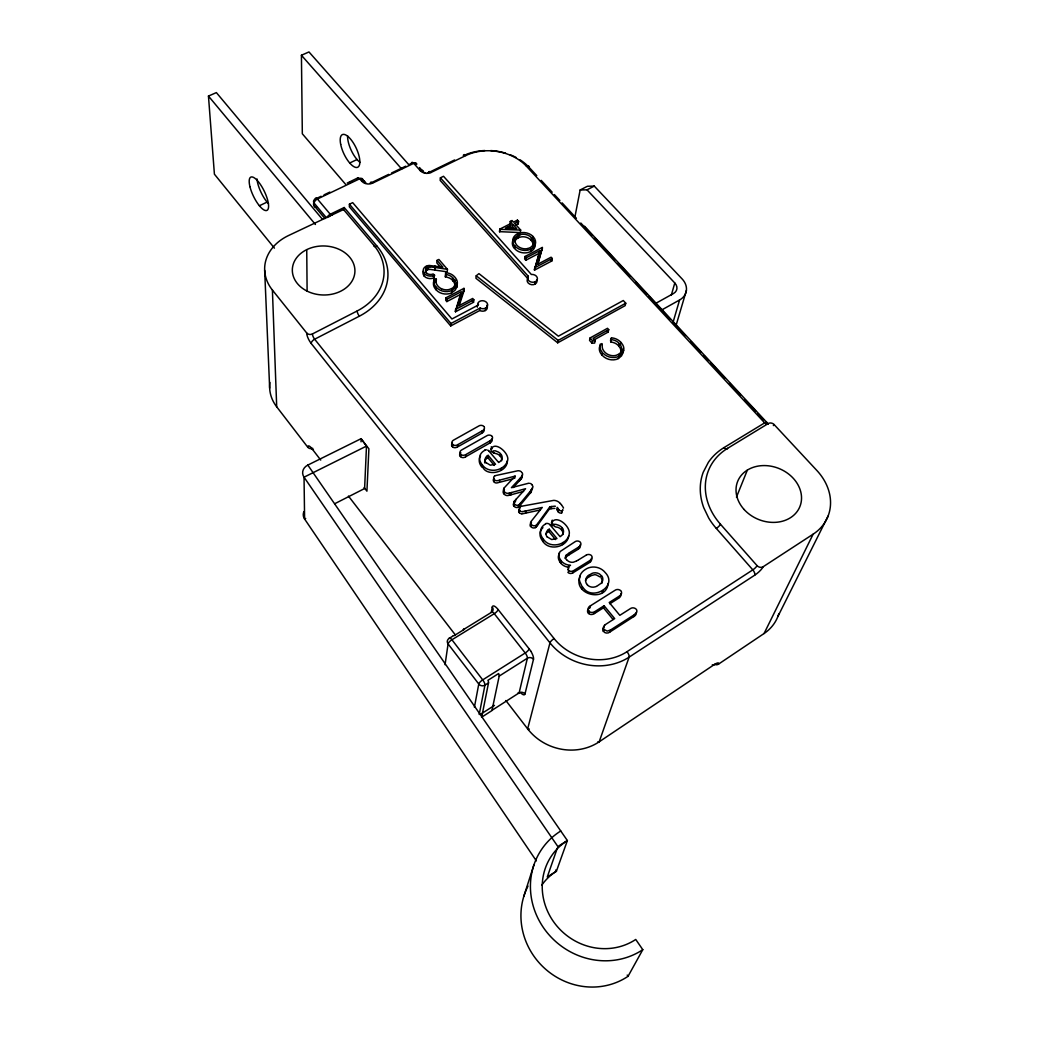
<?xml version="1.0" encoding="UTF-8"?>
<svg xmlns="http://www.w3.org/2000/svg" width="1039" height="1039" viewBox="0 0 1039 1039"><rect width="100%" height="100%" fill="white"/><g stroke="black" fill="none" stroke-linecap="round" stroke-linejoin="round"><path stroke-width="1.5" d="M313.401 449.38A3.766 1.701 -37.3 0 1 311.817 448.497A7.494 2.169 61.2 0 0 307.765 447.212L276.699 406.807L272.4 290.05A50.521 39.534 1.3 0 1 288.193 235.697L343.182 209.696M450.705 325.934L450.965 323.493L480.109 308.051A5.052 4 7.8 0 0 487.499 306.076A5.052 4 7.8 0 0 482.836 300.713A5.052 4 7.8 0 0 477.745 305.323L451.926 318.986L352.689 202.644L349.416 204.228L349.351 206.8L450.705 325.934L479.784 310.492A5.039 4 7.8 0 0 485.862 310.193A5.039 4 7.8 0 0 486.694 305.388M608.179 583.424C606.14 603.542 571.749 594.152 580.256 576.009M361.053 441.809L361.169 438.653L307.83 465.082A10.442 8.844 -0.7 0 0 304.037 477.187L304.609 519.019L536.371 860.902M568.762 535.812C567.463 547.046 548.995 551.631 542.67 541.085A14.351 12.364 13.8 0 1 542.059 540.228L541.644 539.566A13.364 11.52 13.7 0 1 540.735 537.773A12.689 10.935 13.7 0 1 540.137 535.617L540.111 535.436A11.533 9.935 13.6 0 1 540.02 534.345L540.02 533.812A11.39 9.819 13.6 0 1 542.929 527.643M453.03 280.868L452.277 280.049A9.338 7.364 6.2 0 0 451.471 279.322L450.705 278.751A9.442 7.442 6.2 0 0 448.913 277.816L447.225 277.257A10.013 7.896 6.2 0 0 446.328 277.062L445.38 276.919L446.134 272.763A11 8.663 6.2 0 1 448.03 273.075L448.432 273.179A10.741 8.455 6.2 0 1 449.926 273.66L450.303 273.815A11.117 8.754 6.2 0 1 451.848 274.595L452.121 274.764A11.897 9.364 6.2 0 1 453.744 275.984L454.16 276.387A11.624 9.156 6.2 0 1 454.562 276.79L455.199 277.517A11.195 8.819 6.3 0 1 455.446 277.829L456.42 279.322A10.026 7.896 6.3 0 1 456.679 279.868L456.9 280.4A10.663 8.39 6.3 0 1 457.082 280.946L457.108 281.062A10.182 8.013 6.3 0 1 457.316 282.153L457.342 282.634A9.948 7.831 6.3 0 1 457.316 283.478L457.264 283.894A9.65 7.598 6.3 0 1 457.121 284.569L457.043 284.634A10.169 8.013 6.3 0 0 456.835 283.543L456.822 283.478A10.637 8.39 6.3 0 0 456.653 282.946M445.38 276.919L445.627 272.725M361.169 438.653L366.494 446.095L364.611 488.525L334.675 503.746M424.393 276.14L424.289 273.283M425.795 268.802L426.484 266.088A6.883 5.39 5.6 0 1 429.367 265.465L442.913 267.166L437.055 260.386L438.887 259.451L447.458 269.348L447.199 271.828L430.211 269.413M427.016 270.062L427.652 267.374A5.221 4.091 5.7 0 1 429.964 266.932M440.393 177.825L528.163 276.14A4.974 3.896 9.5 0 0 531.163 282.037A4.974 3.896 9.5 0 0 537.423 278.738A4.974 3.896 9.5 0 0 531.332 274.465L443.523 176.292L440.393 177.825L440.159 180.396L527.76 278.608A4.974 3.896 9.5 0 0 531.682 284.699A4.974 3.896 9.5 0 0 536.669 279.699M434.757 268.465L434.99 265.958M434.925 269.984L435.159 267.491L430.432 266.919M434.029 281.062L434.263 278.582L436.341 279.179L436.055 281.79L436.341 279.179M424.237 276.231A7.325 5.74 5.6 0 0 433.99 277.803L434.562 275.166L433.172 273.958A5.312 4.169 5.7 0 1 426.302 272.88M437.055 260.386L436.822 262.893L440.718 267.4M436.159 289.855L435.692 286.582A12.182 9.598 6.3 0 1 435.211 285.933L434.549 284.816A10.702 8.429 6.2 0 1 434.146 283.881L434.068 283.673A11.117 8.754 6.2 0 1 433.757 280.218L433.821 279.959A9.845 7.754 6.2 0 1 434.107 278.959L434.237 278.647M445.952 297.777L445.692 300.245L446.848 301.583L461.004 294.167L455.55 311.752L473.55 302.258L473.849 299.803L472.693 298.466L458.563 305.908L463.952 288.374L445.952 297.777L447.095 299.115L446.848 301.583M452.809 280.608L452.497 277.517A9.364 7.364 6.2 0 0 451.731 276.842L451.069 276.348A9.455 7.442 6.2 0 0 449.173 275.335L447.484 274.777A10.039 7.909 6.2 0 0 446.575 274.582L445.627 274.439M451.601 292.725L451.874 290.258M456.757 287.335L457.069 285.115A9.935 7.831 6.3 0 1 457.043 285.946L456.991 286.309A9.637 7.598 6.3 0 1 456.848 287.037L455.199 290.102L452.03 292.517M455.316 311.466L461.277 291.699L447.095 299.115M455.55 311.752L455.589 309.012M463.952 288.374L463.926 291.141L459.225 305.492M463.926 291.141L464.212 288.673M452.575 446.627L452.51 443.913M476.226 275.79L475.914 278.27L557.696 342.818L625.153 305.635L625.764 303.206L623.296 300.518L558.372 336.181L478.94 273.634L476.226 275.79L558.177 340.415L557.696 342.818M452.342 446.848A3.727 3.13 7.1 0 0 457.121 447.082L458.017 444.536L482.654 430.614A3.779 3.143 8.3 0 0 484.148 426.743M460.641 456.498L460.615 453.822M479.784 310.492L480.109 308.051M485.291 310.557L485.616 308.115M490.421 442.679L465.693 456.744L466.108 454.407L490.772 440.38M510.266 221.411L511.733 223.034L499.811 229.125L499.46 231.645L520.279 232.58L520.669 230.061L514.63 223.398L518.591 221.372L517.448 220.112L513.5 222.138L512.032 220.515L510.266 221.411L509.902 223.943M499.694 231.905L499.811 229.125M445.056 664.713L448.082 643.907A4.377 3.948 8.4 0 1 449.121 638.414L452.666 636.219A4.39 1.338 58.8 0 1 453.744 635.881L464.394 629.322A4.377 1.364 58.7 0 0 463.303 629.686L491.343 612.426A4.312 3.844 11 0 0 492.278 607.075A8.676 2.87 58.6 0 1 493.33 605.945A8.857 2.935 58.6 0 1 494.486 606.231A8.559 2.844 58.6 0 1 495.473 606.854A8.793 2.909 58.6 0 1 498.123 609.555L529.163 648.868A9 3 58 0 1 530.708 651.05M457.718 446.835L481.888 433.185L482.239 430.873M514.396 228.905L512.5 226.814L512.876 224.294L505.409 228.112L516.669 228.489L512.876 224.294M517.448 220.112L517.058 222.632L518.201 223.892L515.578 225.242M518.201 223.892L518.591 221.372M533.124 239.619A11.325 8.741 9 0 1 531.098 251.373L530.448 251.607A10.702 8.26 9 0 1 529.487 252.022L529.241 252.113A11.468 8.857 9 0 1 527.461 252.633L527.37 252.646A11.598 8.961 9 0 1 523.773 252.88L523.682 252.88A11.013 8.507 9 0 1 515.967 249.88L515.773 249.711A10.13 7.831 8.9 0 1 515.097 249.074L515.006 246.022M517.123 236.593L517.864 233.905M507.357 460.848C507.435 473.589 483.667 477.459 482.031 464.563A14.014 11.806 9.2 0 1 481.447 463.745L481.057 463.121A13.065 11 9.2 0 1 480.2 461.407A12.403 10.442 9.2 0 1 479.667 459.355L479.654 459.186A11.273 9.494 9.1 0 1 479.576 458.134L479.589 457.641A11.13 9.377 9.1 0 1 483.836 450.874L484.888 450.29M514.824 241.853A8.65 6.676 9 0 1 517.214 238.489L517.383 238.386A8.481 6.546 8.9 0 1 518.019 237.996L518.916 235.23A8.611 6.65 9 0 1 519.63 234.918L519.825 234.84M486.603 458.563L486.668 458.511A10.494 8.857 9.4 0 1 487.499 457.835L488.174 455.342L495.564 464.29L490.304 465.173L486.278 462.758M489.992 442.939L490.356 440.64M491.096 452.004L491.174 449.38M491.174 449.16C494.772 440.458 509.305 453.095 507.72 460.069C505.253 470.667 488.772 474.2 482.395 465.004M538.033 263.802L542.267 247.477L525.033 256.477L524.63 258.971L525.786 260.257L539.345 253.165L539.773 250.672L526.189 257.776L525.786 260.257M532.539 247.347A9.195 7.104 9 0 0 531.306 240.554L531.358 237.593A9.819 7.572 9 0 0 529.526 236.087L529.345 235.97A8.819 6.805 9 0 0 528.435 235.463L528.098 235.308A9.715 7.494 9 0 0 527.176 234.931A8.896 6.87 9 0 0 519.669 234.853L519.695 234.892M530.682 251.49L531.436 248.802M532.838 239.347L532.994 236.554M499.11 482.421L497.226 482.888A2.974 2.533 9.6 0 1 494.096 482.031L494.148 479.291A3.052 2.598 9.6 0 1 494.577 476.031M527.76 278.608L528.163 276.14M542.527 247.763L537.553 264.335L551.099 257.204L552.267 258.503L551.813 260.984L534.578 270.075L539.773 250.672M534.578 270.075L534.76 267.322M501.084 470.251L501.473 467.992M514.695 478.369L515.11 476.109L499.915 480.057L499.538 482.304L513.175 478.758M535.02 284.128L535.449 281.673M433.536 282.699L433.588 282.452A9.832 7.741 6.2 0 1 433.795 281.686M542.267 247.477L542.098 250.269M508.824 495.343L508.058 495.512A3.649 3.104 10.4 0 1 504.279 494.213L504.149 491.46A3.598 3.065 10.3 0 1 503.525 489.369L503.655 488.979A3.442 2.922 10.3 0 1 503.876 488.382L504.11 488.005M510.837 494.837L511.513 492.538L525.578 488.72L514.123 501.486M491.408 611.776L492.278 607.075M474.407 707.221L478.771 684.013A4.442 1.325 -38.1 0 1 482.719 679.87L525.215 652.999A4.403 1.299 -38.6 0 0 529.163 648.868M532.098 484.784L532.968 486.668L532.384 488.681L520.786 502.811L518.942 506.629A4.792 4.091 11 0 1 518.565 506.954L518.123 507.253A3.039 2.598 11.1 0 1 514.292 506.474L514.318 503.811M515.396 501.577L515.812 499.356M522.033 472.641A3.818 3.221 10.8 0 1 522.448 475.278L522.266 475.589A4.74 4 10.7 0 1 521.955 476.148L520.007 478.382L519.552 480.654L513.136 487.59M518.266 507.175L518.993 504.746A4.792 4.104 11 0 0 519.37 504.422L520.708 502.915M574.983 216.567L580.152 189.981L587.386 186.28L594.269 186.098L682.116 278.933A19.299 14.949 14.3 0 1 679.584 299.985L672.843 323.025M479.2 714.481L484.953 685.13A4.468 1.364 58.3 0 0 482.719 679.87L451.926 639.764A4.39 1.325 58.8 0 0 449.121 638.414M518.877 509.85A3.325 2.844 11.5 0 1 519.682 508.967L520.305 506.642L521.422 506.279M519.448 512.798L519.526 510.149A3.442 2.948 11.5 0 1 519.058 509.019M488.525 682.857L481.732 716.91A4.286 1.26 58.1 0 1 481.564 717.248L491.837 710.65A4.273 1.286 58 0 0 492.005 710.312L499.201 676.09A4.442 1.39 58.2 0 0 498.616 673.545L487.927 680.311A4.455 1.364 58.2 0 1 488.525 682.857L484.953 685.13A4.429 4.052 12.1 0 1 478.771 684.013L448.082 643.907A4.39 1.429 -38 0 1 451.926 639.764L494.265 613.685A4.351 1.403 -38.5 0 0 498.123 609.555M525.604 513.162L525.708 511.032M520.357 505.032L530.241 493.109L530.695 490.876M537.254 525.682L536.215 526.994A4.286 3.688 12.3 0 1 535.851 527.344L535.319 527.669A3.403 2.922 12.4 0 1 531.046 526.825L531.111 524.253M535.579 527.539L536.319 525.15A4.299 3.688 12.3 0 0 536.695 524.812L537.721 523.5M618.452 345.701L617.971 345.208A9.507 7.598 13.2 0 0 617.153 344.506L616.348 343.922A9.598 7.676 13.2 0 0 614.478 342.948L612.75 342.376A10.195 8.143 13.2 0 0 611.828 342.182C609.594 342.441 610.711 337.922 611.841 337.896A11.195 8.935 13.2 0 1 613.776 338.207L614.101 338.285A10.935 8.728 13.2 0 1 615.724 338.818L616.036 338.935A11.312 9.026 13.2 0 1 617.711 339.779L617.997 339.961A12.104 9.663 13.2 0 1 619.725 341.221L620.101 341.571A11.832 9.442 13.2 0 1 620.608 342.065L621.296 342.818A11.39 9.091 13.2 0 1 621.556 343.13L622.595 344.636A10.195 8.143 13.3 0 1 622.932 345.26L623.166 345.753A10.845 8.663 13.3 0 1 623.413 346.377L623.413 346.377A10.364 8.273 13.3 0 1 623.738 347.636L623.777 348.013A10.13 8.078 13.3 0 1 623.829 349.026L623.79 349.52A9.819 7.844 13.3 0 1 623.699 350.156L623.088 352.533A9.806 7.831 13.3 0 0 623.179 351.909L623.205 351.403A10.104 8.078 13.3 0 0 623.179 350.52L623.127 350.091A10.338 8.26 13.3 0 0 622.881 349.013M435.861 282.504L436.055 281.829L436.133 282.738A9.87 7.767 6.3 0 0 436.523 283.881L436.964 284.738A9.65 7.598 6.2 0 0 437.406 285.426L438.133 286.309A9.221 7.26 6.2 0 0 438.653 286.842L438.926 287.089A9.896 7.793 6.3 0 0 441.107 288.569L441.471 288.738M549.904 506.772L537.747 523.461L537.28 525.643L549.41 508.98L549.904 506.772L554.67 506.175A3.675 3.13 13.3 0 1 555.255 506.227L555.397 506.253M543.046 541.553L543.228 539.007A14.377 12.377 13.8 0 1 542.54 538.059L542.124 537.397A13.403 11.533 13.7 0 1 541.215 535.605A12.715 10.948 13.7 0 1 540.618 533.449L540.618 533.358A11.559 9.948 13.6 0 1 540.501 532.163L540.501 531.63A11.416 9.832 13.6 0 1 544.683 524.5L545.735 523.877M549.41 508.98L551.047 508.694L551.54 506.487M590.074 337.961L589.529 340.363L592.048 343.182L594.646 343.078L595.204 340.688L593.1 338.337L608.724 329.649L607.503 328.298L590.074 337.961L592.607 340.779L595.204 340.688M545.891 534.462A6.663 5.74 13.7 0 1 547.397 532.267L547.618 532.228A10.767 9.286 14 0 1 548.397 531.578L549.202 529.176L556.969 538.566L551.696 539.54L547.501 537.059M592.048 343.182L592.607 340.779M551.982 522.396C556.164 514.461 570.281 525.942 569.307 533.643C567.684 545.085 550.086 549.176 543.54 539.397M551.93 525.422L552.177 522.968A2.377 2.039 13.5 0 1 551.696 522.24M558.398 511.941L558.047 511.513A3.675 3.13 13.6 0 1 557.748 511.045L558.255 508.85A3.688 3.143 13.6 0 0 558.54 509.292L558.917 509.746A2.714 2.312 13.6 0 0 562.346 510.72M558.177 511.695L558.696 509.5M618.335 354.299L617.789 354.611A9.065 7.234 13.2 0 1 617.049 354.961L616.841 355.052A9.143 7.299 13.2 0 1 614.789 355.611L614.633 355.624A9.377 7.481 13.2 0 1 608.257 354.559L607.88 354.39A10.065 8.039 13.2 0 1 605.581 352.87L605.282 352.611A9.39 7.494 13.2 0 1 604.724 352.065L603.984 351.182A9.819 7.844 13.2 0 1 603.438 350.429L602.932 349.533A10.039 8.013 13.2 0 1 602.464 348.338C601.646 345.935 603.464 339.831 599.607 346.792A10 7.987 13.1 0 0 599.386 347.844L599.36 348.039A11.299 9.026 13.2 0 0 599.854 351.572L599.984 351.922A10.871 8.689 13.2 0 0 600.412 352.831L601.191 354.052A12.377 9.883 13.2 0 0 601.724 354.741L602.477 355.559A11.819 9.442 13.2 0 0 618.335 358.65M602.075 355.143L602.295 352.351A12.403 9.896 13.2 0 1 601.763 351.676L601.062 350.572A10.897 8.702 13.2 0 1 600.542 349.533L600.412 349.182A11.312 9.039 13.2 0 1 599.906 345.727L599.945 345.455A10.013 8 13.1 0 1 600.178 344.403L600.282 344.078M593.97 339.948L608.153 332.064L608.724 329.649M562.112 527.825L561.618 530.046L561.099 529.461A7.961 6.844 13.8 0 0 557.878 527.357C552.19 526.968 551.748 522.331 558.385 525.189A7.974 6.857 13.8 0 1 561.605 527.215L562.502 528.344M610.789 342.026L611.413 337.857M558.943 554.839L559.917 551.865A5.818 5.039 14.9 0 1 560.151 551.527L575.138 541.67A3.831 3.299 15.3 0 1 580.1 541.968M517.851 693.052A4.247 1.351 57.9 0 0 519.11 692.896A4.221 3.857 16.4 0 1 524.981 693.961L533.475 659.323A4.39 3.961 15.7 0 0 527.37 658.219L499.201 676.09M562.554 544.605L563.086 542.449M568.827 567.281L568.268 567.203A10.884 9.429 15.2 0 1 561.164 563.645L560.476 559.93M620.361 344.831L620.958 342.441M623.634 350.468L618.205 358.494M565.982 557.294L565.891 557.398A8.507 7.377 15.5 0 1 566.658 556.566L568.995 554.839L569.554 552.696L579.307 546.696M568.372 572.372L568.515 569.749M568.995 554.839L578.281 549.163L578.84 547.008M572.84 572.84L573.879 570.463L590.503 560.164A3.857 3.338 16.3 0 0 591.749 555.969M463.329 155.551A3.831 1.649 64.7 0 1 465.784 155.577A44.028 33.209 7.6 0 1 526.435 166.24L764.665 422.886A4.169 2.13 57.8 0 0 768.289 423.522A4.208 3.364 20.5 0 1 774.094 424.548L816.888 470.511A54.21 44.248 22.7 0 1 813.134 534.176L763.171 566.736A8.832 2.195 -40.7 0 1 754.717 575.177L629.127 657.129A56.327 49.56 18.5 0 1 549.969 642.842L311.18 343.441A4.117 2.052 -38.3 0 1 314.661 339.208L359.364 316.181A64.522 50.586 1.6 0 0 376.988 246.139L344.195 207.501L343.389 209.722M623.01 352.844L621.504 355.909L618.621 358.273M582.178 589.191C583.1 585.36 578.1 581.84 579.567 577.372C580.061 574.022 582.476 571.255 585.295 569.515C591.438 565.229 600.464 566.619 605.127 572.463C618.673 586.191 591.672 601.932 582.749 587.1M573.32 572.567L589.451 562.606L590.035 560.476M589.23 576.619C589.97 572.008 598.074 571.528 600.945 575.281C601.438 580.035 596.685 573.009 593.438 574.996C590.243 575.619 587.022 577.476 585.464 580.424M671.272 295.362L674.792 282.985L586.996 189.825L580.152 189.981M589.944 607.776L590.555 605.724L615.049 590.282A4.325 3.766 19.1 0 1 620.621 590.555M588.749 613.27L589.009 610.802M676.077 325.389L686.415 290.401M594.217 613.646L595.23 611.361L604.088 605.75L614.685 618.608L605.269 624.66M534.345 269.789L539.345 253.165M602.282 592.62L602.906 590.542M594.62 613.413L603.464 607.802L604.088 605.75M636.102 612.491A4.299 3.753 20.6 0 1 634.297 616.218L609.828 632.05C607.75 634.154 601.997 632.959 604.256 629.452M609.828 603.776L618.595 598.217L619.776 595.789M523.799 896.397L533.877 865.032M609.828 632.05L610.477 630.024L635.05 614.244M633.816 616.659L634.517 614.607M557.333 848.058L547.28 876.981L556.41 871.214L567.385 840.577L307.83 465.082M456.991 284.959L455.316 287.79L452.355 290.011M521.968 477.511L521.825 477.862A4.727 4 10.7 0 1 521.526 478.395L521.046 479.005M736.456 497.162L747.353 470.096M567.671 569.567L567.736 569.398A3.636 3.156 15.7 0 1 568.008 568.93L568.164 568.723A4 3.481 15.7 0 1 568.697 568.203L568.865 568.086M712.286 664.856A4.039 1.649 55.7 0 0 714.04 664.752A7.922 1.779 -39.9 0 1 718.469 664.155L764.068 633.517L813.134 534.176M828.057 516.11L777.873 616.543M528.02 886.059A69.34 65.392 45.3 0 0 544.826 968.517A69.34 65.392 45.3 0 0 628.05 976.309L642.79 949.672L635.738 939.464A60.353 56.574 41.3 0 1 553.19 921.19A60.353 56.574 41.3 0 1 567.385 840.577L557.852 846.538L304.037 477.187L366.494 446.095M513.656 503.772L514.837 502.201M503.72 490.239L503.512 490.577A3.429 2.922 10.3 0 0 503.253 491.213L503.175 491.616A3.585 3.065 10.3 0 0 503.759 493.694L503.993 493.993M504.188 487.914L515.11 476.109M503.785 490.148L504.435 489.343M530.241 493.109L531.007 492.148M530.747 490.811L531.461 489.927L530.799 490.746M566.437 555.255L566.515 555.151A8.52 7.39 15.5 0 1 567.203 554.423L569.554 552.696M530.448 492.85L531.098 492.057L530.487 492.811M531.254 491.863L532.241 487.914M530.877 490.655L531.591 489.772M531.461 522.344L530.461 523.864A3.481 3 12.4 0 0 530.487 526.513M521.02 479.031L519.578 480.615M519.981 478.408L511.422 487.655L528.565 483.252A6.312 5.351 11.6 0 1 529.111 483.226L529.215 483.226M547.995 530.176L548.111 530.059A10.793 9.299 13.9 0 1 548.891 529.409L549.202 529.176M486.953 456.277L487.083 456.173A10.52 8.87 9.4 0 1 487.862 455.55L488.096 455.394M536.072 525.344L535.812 525.474A3.403 2.922 12.4 0 1 531.5 524.643L531.267 524.461M494.616 476.057L495.252 475.719A5.74 4.883 9.7 0 1 495.694 475.55L517.825 470.771A3.779 3.195 10.7 0 1 518.396 470.745L518.916 470.784A3.779 3.195 10.8 0 1 521.5 472.018M518.721 504.941L518.578 505.019A3.052 2.61 11.1 0 1 514.708 504.253M589.62 607.997L589.516 608.075A4.312 3.792 18.2 0 0 587.97 612.906M520.305 506.642L520.123 506.772A3.325 2.844 11.5 0 0 519.305 507.642M714.04 664.752L599.165 741.82A4.169 1.403 56.7 0 1 597.776 741.885M590.555 605.724L590.165 605.971A4.325 3.805 18.2 0 0 588.568 610.854M272.4 290.05L306.661 332.935A4.143 3.325 0.7 0 0 312.401 333.961A4.156 1.325 62.4 0 0 314.661 339.208L554.086 638.556A51.937 45.664 18.5 0 0 626.998 651.7L752.82 569.866A4.403 1.104 -40.7 0 0 757.041 565.632A4.455 3.727 24.4 0 0 763.171 566.736M589.723 574.58C585.814 576.307 583.983 581.788 587.477 584.814M480.914 714.079L494.486 705.364M492.005 710.312L519.11 692.896L527.37 658.219A4.416 1.455 58 0 0 525.215 652.999L494.265 613.685A4.338 1.429 58.6 0 0 491.343 612.426M619.257 596.152L609.218 602.503L619.815 615.335L630.374 608.62A4.299 3.753 20.7 0 1 635.959 608.958M578.801 559.67L586.256 555.112M491.239 449.108L491.992 448.783M754.717 575.177A4.429 2.013 56 0 0 752.82 569.866L716.313 528.422A69.249 56.677 22.4 0 1 708.741 518.11L703.754 507.72A69.184 56.613 22.4 0 1 703.221 472.264L708.338 462.394A69.184 56.613 22.4 0 1 724.053 447.575L764.665 422.886A4.169 1.273 -42 0 1 766.834 423.289A8.325 4.273 57.8 0 0 767.847 424.263M724.04 447.627A4.221 2.039 58 0 0 727.586 448.341L768.289 423.522M578.489 559.852L576.541 560.982M610.413 630.063L607.179 631.102L604.412 629.647M619.179 355.922L618.815 356.117A9.819 7.844 13.2 0 0 618.802 346.13L619.426 343.727M451.51 288.517L451.017 288.777A8.909 7.013 6.3 0 1 450.199 289.141L449.991 289.219A8.987 7.078 6.3 0 1 447.9 289.751L447.757 289.764A9.208 7.26 6.3 0 1 441.484 288.712M661.83 309.908L679.584 299.985M655.752 303.362L673.493 293.505A9.65 7.468 14.3 0 0 674.792 282.985M558.177 340.415L625.764 303.206M426.003 266.309L425.743 266.452A6.65 5.221 5.6 0 0 424.237 273.309M427.276 267.543L427.185 267.594A4.624 3.624 5.6 0 0 426.276 272.387L426.497 272.75M576.411 561.047L573.307 562.229A6.247 5.403 15.3 0 1 567.19 560.268L566.723 559.657M518.214 237.892L518.526 237.736A8.598 6.637 9 0 1 519.24 237.424L519.448 237.347A8.819 6.805 9 0 1 526.799 237.437A9.702 7.494 9 0 1 527.695 237.814L528.033 237.97A8.806 6.805 9 0 1 528.929 238.476L529.111 238.593A9.793 7.572 9 0 1 530.89 240.035L531.137 240.308M518.656 235.346L518.409 235.489A8.494 6.546 8.9 0 0 517.773 235.879L517.604 235.983A8.663 6.676 9 0 0 515.201 239.347A8.896 6.87 9 0 0 515.058 240.671L515.058 240.788A9.806 7.572 9 0 0 515.123 241.568L515.188 241.879A9.922 7.65 9 0 0 515.474 242.905L515.591 243.204A9.052 6.987 9 0 0 516.162 244.269L516.344 244.542A8.52 6.572 9 0 0 516.799 245.139L517.162 245.542A8.299 6.403 9 0 0 517.708 246.074L517.929 246.256A8.819 6.805 9 0 0 519.019 247.048L519.266 247.191A9.663 7.455 9 0 0 523.591 248.711L523.669 248.724A8.857 6.844 9 0 0 527.721 248.542L527.786 248.529M455.835 309.297L473.849 299.803M535.007 267.594L552.267 258.503M561.774 512.695L562.268 510.513M465.693 456.744L465.342 456.939A3.74 3.156 7.6 0 1 460.407 456.718M457.965 444.562L457.55 444.77A3.74 3.13 7.1 0 1 452.627 444.549M507.396 227.58L510.045 226.229M507.526 229.359L512.5 226.814M586.996 189.825L594.269 186.098M312.401 333.961L357.182 310.96A60.613 47.469 1.6 0 0 373.806 245.256L343.13 209.073M305.7 518.461L304.609 519.019A10.026 8.624 -1.3 0 1 303.908 511.617M347.182 183.085L357.767 177.929M427.484 172.993A3.818 2.87 5.5 0 0 428.51 172.656L454.601 159.967M428.51 172.656A3.857 1.584 64.4 0 1 430.899 172.539L465.784 155.577M344.195 207.501L330.259 214.255A3.909 2.13 -40.2 0 0 327.09 217.58M388.703 174.37L370.274 183.241A3.896 1.481 64.3 0 1 372.52 183.163L413.743 163.318A3.818 2.039 -42.5 0 1 416.691 164.383A3.818 2.857 5.1 0 0 414.106 163.084M391.547 173.006L405.729 166.188M408.561 164.824L411.392 163.461A3.818 2.857 5.1 0 1 411.886 163.266M324.96 218.593L314.142 205.696L314.142 203.137A3.909 2.974 1.8 0 1 315.298 199.046L321.116 196.267M324.025 194.877L329.831 192.098M348.727 183.059L351.637 181.669M259.386 205.748L267.075 202.111M349.714 163.006L357.039 159.525M427.055 270.036L427.432 269.867A5.208 4.091 5.6 0 1 429.743 269.426M434.562 275.166L434.302 275.283A7.338 5.753 5.6 0 1 424.457 273.738L424.444 273.465M274.426 248.139L214.411 174.188L208.462 96.082L216.372 92.601L322.454 219.32M345.493 184.202L302.323 133.784L301.427 55.262L308.973 51.95L408.872 164.759M596.646 586.347L600.997 583.373A7.325 6.364 17.3 0 0 601.893 575.97M596.373 586.451L595.022 586.879A7.052 6.143 17.2 0 1 587.321 584.931M521.669 506.214L553.657 500.395A7.546 6.442 13.2 0 1 555.333 500.564L555.644 500.642A7.65 6.52 13.2 0 1 559.073 502.305L560.19 503.318M499.395 480.2L497.655 480.641A2.987 2.533 9.6 0 1 494.473 479.784L494.369 479.563M511.097 494.759L523.578 491.382M511.448 492.551L509.318 493.083L510.318 492.85M510.707 494.863L508.876 495.33L509.915 495.071M509.993 492.928L508.37 493.291A3.649 3.117 10.4 0 1 504.668 491.979M540.319 509.954L523.994 513.487M524.591 511.253L542.267 507.435L530.929 521.643A3.494 3 12.4 0 0 530.942 524.331M524.383 511.292L522.474 511.565M523.695 513.539L522.007 513.773M551.047 508.694L554.164 508.383A3.662 3.13 13.3 0 1 554.748 508.435L554.891 508.461M500.045 229.385L520.669 230.061M611.452 339.636L612.413 339.779A10.208 8.156 13.2 0 1 613.335 339.987L615.075 340.558A9.624 7.676 13.2 0 1 616.945 341.532L617.763 342.117A9.52 7.598 13.2 0 1 618.569 342.818L619.101 343.351M435.159 267.491L447.458 269.348M494.019 453.069L496.876 453.861A7.754 6.533 9.3 0 1 499.98 455.809L500.317 456.238M494.226 453.108C489.694 451.991 494.187 449.445 497.252 451.588A7.767 6.546 9.3 0 1 500.369 453.524L500.369 456.29M530.306 483.434L530.332 483.447A3.442 2.922 11.5 0 1 531.293 483.992L532.072 484.758M488.888 451.056L498.668 462.498L499.33 462.082A8.585 7.221 9.2 0 0 500.149 461.42L500.525 461.056A7.974 6.715 9.3 0 0 501.798 459.173L501.811 459.121A6.338 5.325 9.4 0 0 501.227 454.601L500.915 454.186M549.839 524.669L560.099 536.669L560.748 536.228A8.806 7.572 13.7 0 0 561.58 535.54L561.956 535.15A8.182 7.039 13.8 0 0 563.203 533.163L563.216 533.111A6.494 5.585 13.9 0 0 562.515 528.344M560.372 503.512L561.372 504.642M557.255 507.344L556.735 509.552M584.567 226.255L766.951 422.561M520.058 159.811A47.755 36.079 7.6 0 1 529.059 167.305L536.773 175.604M541.176 180.344L552.177 192.189M554.384 194.566L559.891 200.488M562.086 202.852L576.398 218.268M580.801 223.008L591.814 234.853M595.113 238.412L614.919 259.737M618.231 263.296L630.335 276.335M635.842 282.257L646.842 294.102M649.05 296.479L669.96 318.999M673.259 322.545L685.376 335.584M690.883 341.506L700.78 352.182M704.091 355.728L708.494 360.468M710.689 362.845L725.001 378.248M729.404 382.988L740.417 394.846M744.82 399.586L755.821 411.431M758.028 413.808L763.522 419.73M515.253 246.321L515.487 246.568A10.143 7.831 8.9 0 0 516.149 247.217L516.344 247.373A11.026 8.507 9 0 0 524.085 250.373L524.176 250.386A11.624 8.974 9 0 0 527.773 250.152L527.864 250.126A11.494 8.87 9 0 0 529.656 249.62L529.903 249.529A10.715 8.273 9 0 0 530.786 249.152M453.03 278.075L453.29 278.387A9.676 7.624 6.2 0 1 451.731 288.725M552.293 523.098L552.423 523.24A2.312 1.987 13.5 0 0 552.852 523.617M550.644 259.698L551.813 260.984M436.107 287.076L436.393 287.387A11.637 9.169 6.3 0 0 451.991 290.413M606.919 330.701L608.153 332.064M525.033 256.477L526.189 257.776M419.483 167.526L423.198 171.721A3.818 2.87 5.5 0 0 425.522 172.981M423.198 171.721A3.831 2.026 -42.4 0 0 420.263 170.669L413.743 163.318A3.857 1.558 64.6 0 0 411.392 163.461M727.586 448.341A64.989 53.145 22.4 0 0 720.43 524.201L757.041 565.632M301.427 55.262L401.69 168.993M531.552 237.801L531.747 238.035A9.221 7.117 9 0 1 530.293 247.646L529.669 247.84A8.468 6.533 9 0 1 527.877 248.49M472.394 300.92L473.55 302.258M359.91 178.474A3.857 2.909 3.3 0 1 362.78 179.825L364.923 182.306A3.857 2.909 3.6 0 0 366.429 183.332M364.923 182.306A3.857 2.104 -41.3 0 0 361.806 181.267L359.663 178.786A3.896 1.455 64.4 0 0 357.442 178.89A3.857 2.909 3.3 0 1 357.948 178.682M519.669 510.357L519.799 510.5A2.948 2.52 11.4 0 0 520.279 511.045M561.073 560.722L561.748 561.489A10.91 9.442 15.2 0 0 568.827 565.086L570.502 565.268L569.255 566.086A4.013 3.494 15.7 0 0 568.71 566.593L568.606 566.736A3.636 3.169 15.6 0 0 568.281 567.281M433.198 276.335L434.328 277.66M349.416 204.228L450.965 323.493M325.96 217.229L314.142 203.137A3.883 2.156 -40.3 0 1 317.415 199.007L359.663 178.786A3.844 2.117 -41.4 0 1 362.78 179.825M435.731 289.387L435.458 289.063A12.156 9.585 6.3 0 1 434.977 288.4L434.289 287.232A10.689 8.416 6.2 0 1 433.912 286.361L433.821 286.089A11.104 8.754 6.2 0 1 433.536 282.699M208.462 96.082L315.427 224.476M487.811 457.615L494.265 465.433M548.709 531.358L555.475 539.566M603.464 607.802L613.062 619.478M424.237 275.958L424.081 275.777A6.637 5.208 5.6 0 1 423.341 271.075M481.979 467.186L481.68 466.823A13.988 11.793 9.3 0 1 481.109 466.017L480.758 465.472A13.026 10.987 9.2 0 1 479.862 463.68A12.377 10.429 9.2 0 1 479.317 461.628L479.304 461.459A11.247 9.481 9.1 0 1 479.239 460.42L479.252 459.913A11.104 9.364 9.1 0 1 480.563 455.926M561.476 504.772L563.242 507.448A3.13 2.675 13.6 0 1 563.489 508.11M362.04 440.107L368.897 448.796L366.923 491.161L364.105 487.538M560.541 562.852L559.943 562.06M311.817 448.497L320.726 460.069M348.455 496.084L455.381 634.972M505.876 700.559L527.656 728.859A50.976 46.313 20.7 0 0 599.165 741.82L629.127 657.129A4.598 1.727 56.9 0 0 626.998 651.7M557.592 507.733L557.761 507.954A4.052 3.468 13.3 0 1 557.995 508.331L558.177 508.681M557.099 509.954L557.242 510.162A4.052 3.455 13.3 0 1 557.475 510.539L557.631 510.824M514.084 506.292L513.889 506.032A2.857 2.442 11 0 1 513.5 503.707M561.657 530.085L561.982 530.526A6.481 5.585 13.9 0 1 562.917 534.54M500.525 456.472L500.824 456.887A6.325 5.325 9.4 0 1 501.629 460.797M514.344 503.85L514.37 503.889A2.87 2.455 11 0 1 513.915 501.486M493.837 481.628L493.798 481.577A3.052 2.585 9.6 0 1 494.006 478.447M519.201 512.5L519.084 512.357A3.429 2.935 11.5 0 1 518.63 511.227M455.602 280.907L455.264 280.426A11.169 8.806 6.3 0 0 454.939 280.011M555.618 870.059L556.41 871.214A57.768 54.483 45.2 0 0 541.787 885.137M627.218 975.076L628.05 976.309M562.619 509.435L562.709 509.642A3.13 2.662 13.6 0 1 562.956 510.318M264.659 270.27L269.659 388.092M306.739 249.633L307.115 291.284M484.719 462.913A6.494 5.481 9.2 0 1 486.499 458.472M601.269 578.074A7.312 6.351 17.4 0 1 601.75 583.399M485.992 462.9A6.507 5.481 9.2 0 1 486.862 456.199M547.163 537.15A6.676 5.753 13.7 0 1 547.891 530.085M483.706 426.237A3.779 3.143 8.4 0 0 478.823 425.977L453.627 440.094A3.766 3.156 7.1 0 0 452.173 443.978M491.811 435.977A3.792 3.169 8.9 0 0 486.914 435.705L461.706 449.939A3.779 3.182 7.6 0 0 460.251 453.861M492.265 436.484A3.792 3.169 8.8 0 1 490.733 440.315M465.511 454.666A3.753 3.156 7.6 0 1 460.706 454.433M484.758 450.03A3.779 3.182 8.8 0 1 486.434 449.848M487.655 450.147A3.779 3.182 8.8 0 1 488.992 450.978M491.109 447.095A2.325 1.948 9.1 0 1 491.447 446.783M573.372 570.71A3.649 3.169 15.6 0 1 568.684 570.489M560.579 559.865A8.883 7.702 15.1 0 1 559.281 552.774M580.528 542.514A3.857 3.325 15.3 0 1 579.268 546.657M566.463 559.709A4.857 4.208 15.3 0 1 566.125 555.086M586.282 555.138A3.922 3.39 16.3 0 1 591.321 555.423M618.945 356.273A11.845 9.455 13.2 0 1 603.023 353.195M619.413 343.74A9.845 7.857 13.2 0 1 618.569 354.52M315.298 199.046A3.948 1.377 64.1 0 1 317.415 199.007L330.259 214.255A3.974 1.403 63.9 0 0 332.428 214.255A7.831 4.247 -40.2 0 0 328.818 216.839M533.539 237.113A11.338 8.754 9 0 1 531.5 248.879M514.721 245.944A11.494 8.87 9 0 1 517.279 233.905A11.494 8.87 9 0 1 533.02 236.424M603.828 629.504A4.351 3.831 19.9 0 1 605.308 624.712M594.646 611.594A4.377 3.844 18.1 0 1 589.087 611.516M621.166 591.152A4.221 3.662 19.1 0 1 619.738 595.724M636.517 609.568A4.312 3.753 20.6 0 1 634.998 614.166M545.605 523.604A3.87 3.325 13.2 0 1 549.943 524.591M551.852 520.708A2.377 2.039 13.5 0 1 552.345 520.162M522.279 511.656A2.948 2.52 11.4 0 1 521.344 511.539M316.466 207.021A3.883 2.156 -40.2 0 1 314.142 205.696A3.896 2.974 1.8 0 1 314.259 202.358M451.9 446.276A3.753 3.156 7.1 0 1 452.446 443.082M483.927 429.367A3.766 3.143 8.3 0 1 482.265 432.86M459.952 456.147A3.766 3.169 7.6 0 1 460.797 452.653M491.954 438.9A3.779 3.169 8.8 0 1 490.369 442.614M490.759 449.368A2.312 1.948 9.1 0 1 491.083 449.069M591.282 558.385A3.844 3.325 16.3 0 1 589.866 562.229M565.06 558.424A4.857 4.208 15.3 0 1 565.58 557.216M580.061 544.865A3.857 3.325 15.3 0 1 578.71 548.8M560.06 561.995A8.87 7.689 15.1 0 1 558.748 554.917M572.814 572.827A3.636 3.169 15.6 0 1 568.138 572.606M426.419 268.517A6.87 5.39 5.6 0 1 428.691 267.984M425.432 271.699A4.611 3.624 5.6 0 1 426.86 270.049M453.004 280.881A9.65 7.611 6.2 0 1 454.627 287.296M452.355 290.556A9.65 7.611 6.2 0 1 451.653 291.076M451.731 292.881A11.624 9.156 6.2 0 1 436.133 289.868M372.52 183.163A7.715 5.818 3.6 0 1 361.806 181.267M430.899 172.539A7.65 5.74 5.5 0 1 420.263 170.669M517.448 236.373A11.338 8.754 9 0 1 518.916 235.788M531.981 238.386A11.338 8.754 9 0 1 532.267 238.645M514.344 248.438A11.468 8.857 9 0 1 515.734 237.126M477.33 307.154A5.039 4 7.8 0 1 478.537 304.349M620.712 593.75A4.208 3.662 19.1 0 1 619.062 597.789M594.035 613.646A4.364 3.831 18.2 0 1 588.49 613.568M603.191 631.53A4.338 3.818 19.9 0 1 604.191 627.049M551.553 525.046A2.377 2.039 13.5 0 1 551.202 524.422M551.345 522.89A2.377 2.039 13.5 0 1 551.852 522.344M552.345 525.799A2.312 1.974 13.5 0 1 551.93 525.422M561.826 512.915A2.701 2.312 13.6 0 1 558.372 511.954M521.838 513.85A2.948 2.52 11.5 0 1 520.916 513.747M519.851 513.253A2.948 2.52 11.5 0 1 519.37 512.85M521.851 475.317A3.805 3.221 10.8 0 1 522.02 477.537M359.871 162.266A18.014 6.844 64.9 0 1 347.61 135.836M359.364 316.181A4.104 1.416 62.6 0 1 357.182 310.96M376.988 246.139A3.961 2.052 -40.6 0 1 373.806 245.256M526.435 166.24A3.818 1.87 -43.8 0 1 529.059 167.305M554.086 638.556A4.546 1.325 -38.9 0 0 549.969 642.842L527.656 728.859A4.117 1.078 -38.4 0 0 529.332 729.027M720.43 524.201A4.351 1.221 -40.9 0 1 716.313 528.422M311.18 343.441A8.312 2.636 62.4 0 1 306.661 332.935M268.465 203.683A18.442 6.026 64.2 0 1 256.997 178.942M466.251 154.434A47.755 36.079 7.6 0 1 484.888 150.538M490.707 150.577A47.755 36.079 7.6 0 1 505.655 153.201M510.019 154.707A47.755 36.079 7.6 0 1 516.214 157.551M774.094 424.548A8.325 4.273 57.8 0 1 773.367 425.574M524.981 693.961A8.481 2.701 57.9 0 1 520.539 692.662M533.488 659.375A8.935 2.974 58 0 0 531.669 652.7A8.702 2.896 58 0 0 530.786 651.167M276.699 406.807A45.833 37.573 0.4 0 1 269.919 382.469M778.873 613.594A48.885 41.573 24.7 0 1 764.068 633.517M312.661 448.29A3.753 3.143 -0.4 0 1 307.765 447.212M718.469 664.155A4.013 3.481 27 0 1 714.442 664.311M642.79 949.672A72.431 67.899 41.3 0 1 543.579 927.84A72.431 67.899 41.3 0 1 560.761 830.992M340.688 144.356A18.04 6.779 64.8 0 0 357.338 167.396A18.04 6.779 64.8 0 0 352.052 141.005A18.04 6.779 64.8 0 0 340.688 144.356M249.957 186.734A18.481 5.961 64.1 0 0 266.607 210.514A18.481 5.961 64.1 0 0 260.101 184.02A18.481 5.961 64.1 0 0 249.957 186.734M307.05 291.089A31.313 24.52 1.7 0 0 354.909 271.66A31.313 24.52 1.7 0 0 308.921 248.659A31.313 24.52 1.7 0 0 307.05 291.089M744.106 509.487A33.573 27.456 22.3 0 0 799.77 506.889A33.573 27.456 22.3 0 0 762.431 465.615A33.573 27.456 22.3 0 0 744.106 509.487"/></g></svg>
